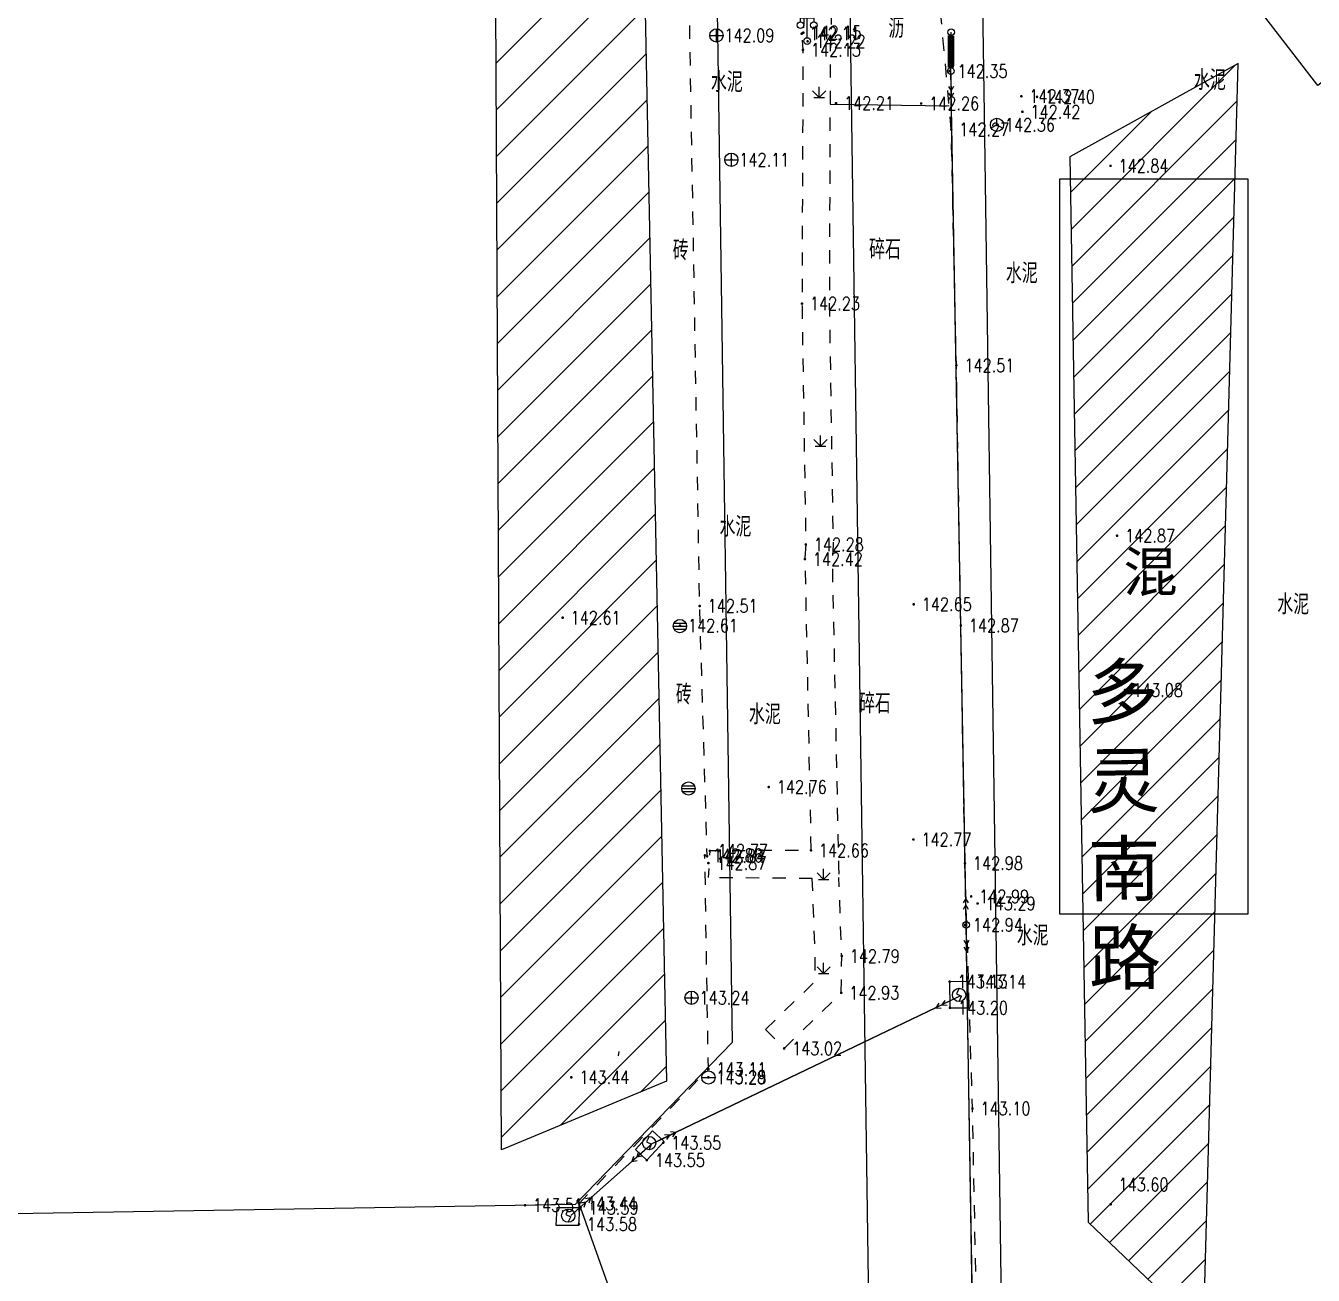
# Model space of a CAD drawing. Extents: x 529262 to 576451, y 2694391 to 2717535.
# Drawn here: x 564681 to 564778, y 2709502.7 to 2709596.9 of the extents above; entities that cross this region are included whole.
import ezdxf
from ezdxf.enums import TextEntityAlignment as Align
from ezdxf.xclip import XClip

# ---------------------------------------------------------------- set-up
doc = ezdxf.new("R2010")
doc.units = 0
doc.header["$XCLIPFRAME"] = 0
doc.linetypes.add('X2', pattern=[10, 8, -2])
doc.linetypes.add('X6', pattern=[2, 1, -1])
doc.layers.add('ASSIST', color=7, linetype='Continuous', plot=False)
for name, color, linetype in [('COMPONENT', 8, 'Continuous'), ('DLSS', 4, 'Continuous'), ('GCD', 8, 'Continuous'), ('GXYZ', 8, 'Continuous'), ('JMD', 8, 'Continuous'), ('PP-COM', 7, 'Continuous'), ('RD-中线', 40, 'Continuous'), ('RD-红线', 7, 'Continuous'), ('RD-路名', 7, 'Continuous'), ('ZBTZ', 8, 'Continuous')]:
    doc.layers.add(name, color=color, linetype=linetype)
doc.layers.add('SXSS', color=5, linetype='Continuous', lineweight=0)
doc.styles.add('HZ', font='rs.shx', dxfattribs={"width": 0.8, "bigfont": 'hztxt.shx'})
doc.styles.add('宋体', font='', dxfattribs={"width": 0.75})
doc.styles.add('黑体', font='simhei.ttf')
doc.styles.get('宋体').set_extended_font_data('SimSun')
doc.linetypes.add('1161', pattern='A,0,[149,AAA.SHX,S=0.15,R=0,X=0,Y=0],-1.6', length=1.6)

# ---------------------------------------------------------------- blocks, each defined once
blk = doc.blocks.new('A$C19FD0107')
at = {"layer": 'RD-中线', "color": 8, "linetype": 'Continuous', "flags": 128}
blk.add_lwpolyline([(-6304.349, 15846.456), (-6276.374, 15793.412, -0.118286), (-6262.53, 15739.157), (-6247.438, 14688.772)], format="xyb", dxfattribs=at)
at = {"layer": 'RD-红线', "color": 8, "linetype": 'Continuous', "flags": 128}
for points in [[(-6264.914, 15208.99), (-6264.843, 15204.098), (-6263.774, 15129.672)], [(-6244.919, 15209.494), (-6244.777, 15199.645), (-6241.851, 14995.965), (-6241.798, 14992.278)], [(-6579.917, 15112.447), (-6275.573, 15117.501)]]:
    blk.add_lwpolyline(points, dxfattribs=at)
at = {"layer": 'RD-红线', "color": 8}
blk.add_lwpolyline([(-6275.573, 15117.501), (-6263.774, 15129.672, 0.413558)], format="xyb", dxfattribs=at)
blk = doc.blocks.new('gc048')
for q in [(-0.87, -0.5), (0, 1), (0.87, -0.5)]:
    blk.add_line((0, 0), q)
blk.add_circle((0, 0), 1)
blk = doc.blocks.new('GC200')
at = {"linetype": 'Continuous', "const_width": 0.2, "flags": 128}
blk.add_lwpolyline([(-0.1, 0, 1), (0.1, 0, 1)], format="xyb", close=True, dxfattribs=at)
blk = doc.blocks.new('gc013a')
at = {"linetype": 'Continuous'}
blk.add_line((0.5, 0), (4, 0), dxfattribs=at)
at = {"linetype": 'Continuous', "flags": 128}
for points in [[(2.31, -0.4), (3, 0), (2.31, 0.4)], [(3.31, -0.4), (4, 0), (3.31, 0.4)]]:
    blk.add_lwpolyline(points, dxfattribs=at)
blk = doc.blocks.new('gc170')
at = {"color": 8, "linetype": 'Continuous'}
blk.add_circle((0, 0), 0.5, dxfattribs=at)
blk = doc.blocks.new('gc050')
for p, q in [((0, 1), (-0.38, 0.18)), ((-0.38, 0.18), (0.38, -0.18)), ((0, -1), (0.38, -0.18))]:
    blk.add_line(p, q)
blk.add_circle((0, 0), 1)
blk = doc.blocks.new('gc124')
at = {"color": 8}
for p, q in [((-1, 1), (0, 0)), ((-0.8, 0), (0.8, 0)), ((0, 0), (0, 1.6)), ((0, 0), (1, 1))]:
    blk.add_line(p, q, dxfattribs=at)
blk = doc.blocks.new('gcbj0102')
for p, q in [((-1, 0), (1, 0)), ((0, -1), (0, 1))]:
    blk.add_line(p, q)
blk.add_circle((0, 0), 1)
blk = doc.blocks.new('gcbj0103')
for p, q in [((-1, 0), (1, 0)), ((-0.9, 0.43), (0.9, 0.43)), ((-0.88, -0.47), (0.88, -0.47))]:
    blk.add_line(p, q)
blk.add_circle((0, 0), 1)
blk = doc.blocks.new('gcbj0101')
blk.add_line((-1, 0), (1, 0))
blk.add_circle((0, 0), 1)
blk = doc.blocks.new('gcbj0118')
for p, q in [((-1, 2.9), (-1, 3.5)), ((-1, 3.5), (1, 3.5)), ((0, 0.5), (0, 3.5)), ((1, 3.5), (1, 2.9))]:
    blk.add_line(p, q)
for centre in [(-1, 2.4), (1, 2.4), (0, 0)]:
    blk.add_circle(centre, 0.5)

msp = doc.modelspace()

# ---------------------------------------------------------------- hatches: boundary and pattern name
at = {"linetype": 'Continuous'}
h = msp.add_hatch(dxfattribs=at)
h.set_pattern_fill('ANSI31', color=8, scale=20, style=0)
h.set_pattern_definition([(45, (0, 0), (-1.767766953, 1.767766953), [])])
h.paths.add_polyline_path([(564716.371, 2709608.553), (564727.665, 2709597.92), (564729.27, 2709517.351), (564716.831, 2709512.19)])
h = msp.add_hatch(dxfattribs=at)
h.set_pattern_fill('ANSI31', color=8, scale=16, style=0)
h.set_pattern_definition([(45, (0, 0), (-1.4142135624, 1.4142135624), [])])
h.paths.add_polyline_path([(564772.364, 2709594.019), (564759.684, 2709586.997), (564761.041, 2709506.732), (564769.748, 2709498.452)])

# ---------------------------------------------------------------- linework, layer by layer
at = {"layer": 'ASSIST', "linetype": 'Continuous', "elevation": 24.553, "flags": 128}
for points in [[(564754.771, 2709373.22), (564753.37, 2709428.462), (564752.671, 2709479.539), (564751.864, 2709529.133), (564750.702, 2709593.456), (564750.73, 2709596.38)], [(564750.702, 2709593.456), (564750.73, 2709596.38)], [(564754.771, 2709373.22), (564753.37, 2709428.462), (564752.671, 2709479.539), (564751.864, 2709529.133), (564750.702, 2709593.456), (564750.73, 2709596.38)], [(564750.702, 2709593.456), (564750.73, 2709596.38)], [(564751.382, 2709523.761), (564728.173, 2709512.644), (564722.071, 2709507.247)], [(564751.382, 2709523.761), (564728.173, 2709512.644), (564722.071, 2709507.247)]]:
    msp.add_lwpolyline(points, dxfattribs=at)
at = {"layer": 'DLSS', "linetype": 'X6', "elevation": 24.553, "flags": 128}
for points in [[(564770.229, 2709488.853), (564759.777, 2709488.994), (564760.001, 2709493.004), (564759.904, 2709499.5), (564752.66, 2709499.241), (564752.335, 2709515.304), (564751.767, 2709533.775), (564751.458, 2709551.68), (564751.123, 2709571.278), (564750.734, 2709589.057), (564749.677, 2709600.809), (564751.789, 2709621.63), (564754.972, 2709625.2), (564757.608, 2709628.349), (564759.7, 2709629.393), (564761.909, 2709629.333), (564777.97, 2709629.061)], [(564718.615, 2709508.019), (564722.685, 2709508.146), (564727.939, 2709513.631), (564732.433, 2709518.269), (564732.167, 2709534.368), (564732.34, 2709534.303), (564731.778, 2709553.158), (564730.978, 2709599.65), (564730.528, 2709617.989), (564730.434, 2709625.458), (564730.208, 2709625.827), (564726.079, 2709628.928), (564703.59, 2709629.134)], [(564741.85, 2709601.949), (564739.81, 2709601.646), (564739.594, 2709596.346), (564739.464, 2709596.27), (564739.558, 2709595.052), (564739.487, 2709575.934), (564739.774, 2709557.79), (564739.705, 2709556.685), (564740.162, 2709534.747), (564732.544, 2709534.71), (564732.428, 2709532.693)], [(564741.85, 2709601.949), (564741.867, 2709601.6), (564741.608, 2709595.231), (564741.616, 2709595.127), (564741.545, 2709575.946), (564741.833, 2709557.742), (564741.764, 2709556.642), (564742.239, 2709533.584), (564742.263, 2709532.7)], [(564740.264, 2709532.624), (564732.428, 2709532.693)], [(564736.748, 2709521.263), (564738.142, 2709519.829), (564742.448, 2709524.017), (564742.485, 2709526.787), (564742.263, 2709532.7)], [(564736.748, 2709521.263), (564740.459, 2709524.873), (564740.484, 2709526.763), (564740.264, 2709532.624)]]:
    msp.add_lwpolyline(points, dxfattribs=at)
at = {"layer": 'DLSS', "linetype": 'X2'}
msp.add_lwpolyline([(564725.649, 2709519.277), (564725.706, 2709519.608)], dxfattribs=at)
msp.add_lwpolyline([(564725.649, 2709519.277), (564725.706, 2709519.608)], dxfattribs=at)
at = {"layer": 'GXYZ', "linetype": 'Continuous'}
for p, q in [((564750.721, 2709595.456, 24.553), (564750.711, 2709594.38, 24.553)), ((564751.828, 2709531.133, 24.553), (564750.738, 2709591.457, 24.553)), ((564752.639, 2709481.539, 24.553), (564751.896, 2709527.134, 24.553)), ((564749.579, 2709522.897, 24.553), (564729.977, 2709513.508, 24.553)), ((564726.675, 2709511.319, 24.553), (564723.569, 2709508.572, 24.553))]:
    msp.add_line(p, q, dxfattribs=at)
at = {"layer": 'GXYZ', "linetype": 'Continuous', "const_width": 0.5, "elevation": 24.553, "flags": 128}
msp.add_lwpolyline([(564750.704, 2709593.706), (564750.727, 2709596.13)], dxfattribs=at)
at = {"layer": 'GXYZ', "linetype": 'Continuous', "elevation": 24.553, "flags": 128}
for points in [[(564752.01, 2709524.851), (564750.614, 2709524.86), (564750.641, 2709522.886), (564752.037, 2709522.877)], [(564727.803, 2709511.415), (564729.09, 2709512.813), (564728.22, 2709513.622), (564726.932, 2709512.224)], [(564722.677, 2709506.526), (564722.75, 2709507.811), (564721.003, 2709507.811), (564720.93, 2709506.526)]]:
    msp.add_lwpolyline(points, close=True, dxfattribs=at)
at = {"layer": 'JMD', "linetype": 'Continuous', "flags": 128}
msp.add_lwpolyline([(564781.789, 2709611.649), (564826.899, 2709612.631), (564827.122, 2709599.537), (564786.424, 2709598.651), (564778.363, 2709592.374), (564770.366, 2709602.744)], close=True, dxfattribs=at)
at = {"layer": 'JMD', "linetype": 'Continuous', "elevation": 24.553, "flags": 128}
for points in [[(564716.371, 2709608.553), (564727.665, 2709597.92), (564729.27, 2709517.351), (564716.831, 2709512.19)], [(564772.364, 2709594.019), (564759.684, 2709586.997), (564761.041, 2709506.732), (564769.748, 2709498.452)]]:
    msp.add_lwpolyline(points, close=True, dxfattribs=at)
at = {"layer": 'JMD', "linetype": 'Continuous'}
msp.add_lwpolyline([(564758.915, 2709585.336), (564773.09, 2709585.336), (564773.09, 2709529.952), (564758.915, 2709529.952)], close=True, dxfattribs=at)
at = {"layer": 'ZBTZ', "linetype": '1161', "elevation": 24.553, "flags": 128}
for points in [[(564741.6, 2709590.965), (564750.573, 2709590.843)], [(564744.527, 2709439.048), (564749.4, 2709441.779), (564746.166, 2709454.217), (564745.382, 2709459.899), (564744.385, 2709471.896), (564744.11, 2709479.182), (564742.226, 2709495.614), (564740.612, 2709496.526), (564727.069, 2709495.87), (564722.685, 2709508.146)]]:
    msp.add_lwpolyline(points, dxfattribs=at)

# ---------------------------------------------------------------- block references
at = {"layer": 'COMPONENT', "linetype": 'Continuous', "xscale": 0.5, "yscale": 0.5}
for name, p in [('gcbj0118', (564739.88, 2709595.713, 24.553)), ('gcbj0102', (564733.037, 2709596.138, 142.094)), ('gcbj0102', (564734.164, 2709586.773, 142.114)), ('gcbj0103', (564730.288, 2709551.646, 24.553)), ('gcbj0103', (564730.929, 2709539.405, 24.553)), ('gcbj0102', (564731.164, 2709523.649, 143.24)), ('gcbj0101', (564732.437, 2709517.641, 24.553))]:
    msp.add_blockref(name, p, dxfattribs=at)
at = {"layer": 'GCD', "linetype": 'Continuous'}
ref = msp.add_blockref('GC200', (564733.037, 2709596.138, 142.094), dxfattribs=dict(at, xscale=0.5, yscale=0.5, zscale=0.5))
ref.add_attrib('height', '142.09', dxfattribs={"linetype": 'Continuous', "height": 1, "style": 'HZ', "width": 0.8}).set_placement((564733.637, 2709596.138, 142.094), align=Align.MIDDLE_LEFT)
ref = msp.add_blockref('GC200', (564739.464, 2709596.27, 142.107), dxfattribs=dict(at, xscale=0.5, yscale=0.5, zscale=0.5))
ref.add_attrib('height', '142.11', dxfattribs={"linetype": 'Continuous', "height": 1, "style": 'HZ', "width": 0.8}).set_placement((564740.064, 2709596.27, 142.107), align=Align.MIDDLE_LEFT)
ref = msp.add_blockref('GC200', (564739.594, 2709596.346, 142.147), dxfattribs=dict(at, xscale=0.5, yscale=0.5, zscale=0.5))
ref.add_attrib('height', '142.15', dxfattribs={"linetype": 'Continuous', "height": 1, "style": 'HZ', "width": 0.8}).set_placement((564740.194, 2709596.346, 142.147), align=Align.MIDDLE_LEFT)
ref = msp.add_blockref('GC200', (564739.558, 2709595.052, 142.126), dxfattribs=dict(at, xscale=0.5, yscale=0.5, zscale=0.5))
ref.add_attrib('height', '142.13', dxfattribs={"linetype": 'Continuous', "height": 1, "style": 'HZ', "width": 0.8}).set_placement((564740.158, 2709595.052, 142.126), align=Align.MIDDLE_LEFT)
ref = msp.add_blockref('GC200', (564739.906, 2709595.688, 142.215), dxfattribs=dict(at, xscale=0.5, yscale=0.5, zscale=0.5))
ref.add_attrib('height', '142.22', dxfattribs={"linetype": 'Continuous', "height": 1, "style": 'HZ', "width": 0.8}).set_placement((564740.506, 2709595.688, 142.215), align=Align.MIDDLE_LEFT)
ref = msp.add_blockref('GC200', (564750.603, 2709593.447, 142.353), dxfattribs=dict(at, xscale=0.5, yscale=0.5, zscale=0.5))
ref.add_attrib('height', '142.35', dxfattribs={"linetype": 'Continuous', "height": 1, "style": 'HZ', "width": 0.8}).set_placement((564751.203, 2709593.447, 142.353), align=Align.MIDDLE_LEFT)
ref = msp.add_blockref('GC200', (564742.054, 2709591.032, 142.206), dxfattribs=dict(at, xscale=0.5, yscale=0.5, zscale=0.5))
ref.add_attrib('height', '142.21', dxfattribs={"linetype": 'Continuous', "height": 1, "style": 'HZ', "width": 0.8}).set_placement((564742.654, 2709591.032, 142.206), align=Align.MIDDLE_LEFT)
ref = msp.add_blockref('GC200', (564748.47, 2709591.007, 142.258), dxfattribs=dict(at, xscale=0.5, yscale=0.5, zscale=0.5))
ref.add_attrib('height', '142.26', dxfattribs={"linetype": 'Continuous', "height": 1, "style": 'HZ', "width": 0.8}).set_placement((564749.07, 2709591.007, 142.258), align=Align.MIDDLE_LEFT)
ref = msp.add_blockref('GC200', (564756.018, 2709591.552, 142.365), dxfattribs=dict(at, xscale=0.5, yscale=0.5, zscale=0.5))
ref.add_attrib('height', '142.37', dxfattribs={"linetype": 'Continuous', "height": 1, "style": 'HZ', "width": 0.8}).set_placement((564756.618, 2709591.552, 142.365), align=Align.MIDDLE_LEFT)
ref = msp.add_blockref('GC200', (564757.197, 2709591.507, 142.401), dxfattribs=dict(at, xscale=0.5, yscale=0.5, zscale=0.5))
ref.add_attrib('height', '142.40', dxfattribs={"linetype": 'Continuous', "height": 1, "style": 'HZ', "width": 0.8}).set_placement((564757.797, 2709591.507, 142.401), align=Align.MIDDLE_LEFT)
ref = msp.add_blockref('GC200', (564756.096, 2709590.382, 142.415), dxfattribs=dict(at, xscale=0.5, yscale=0.5, zscale=0.5))
ref.add_attrib('height', '142.42', dxfattribs={"linetype": 'Continuous', "height": 1, "style": 'HZ', "width": 0.8}).set_placement((564756.696, 2709590.382, 142.415), align=Align.MIDDLE_LEFT)
ref = msp.add_blockref('GC200', (564750.734, 2709589.057, 142.273), dxfattribs=dict(at, xscale=0.5, yscale=0.5, zscale=0.5))
ref.add_attrib('height', '142.27', dxfattribs={"linetype": 'Continuous', "height": 1, "style": 'HZ', "width": 0.8}).set_placement((564751.334, 2709589.057, 142.273), align=Align.MIDDLE_LEFT)
ref = msp.add_blockref('GC200', (564754.181, 2709589.397, 142.364), dxfattribs=dict(at, xscale=0.5, yscale=0.5, zscale=0.5))
ref.add_attrib('height', '142.36', dxfattribs={"linetype": 'Continuous', "height": 1, "style": 'HZ', "width": 0.8}).set_placement((564754.781, 2709589.397, 142.364), align=Align.MIDDLE_LEFT)
ref = msp.add_blockref('GC200', (564734.164, 2709586.773, 142.114), dxfattribs=dict(at, xscale=0.5, yscale=0.5, zscale=0.5))
ref.add_attrib('height', '142.11', dxfattribs={"linetype": 'Continuous', "height": 1, "style": 'HZ', "width": 0.8}).set_placement((564734.764, 2709586.773, 142.114), align=Align.MIDDLE_LEFT)
ref = msp.add_blockref('GC200', (564762.737, 2709586.311, 142.843), dxfattribs=dict(at, xscale=0.5, yscale=0.5, zscale=0.5))
ref.add_attrib('height', '142.84', dxfattribs={"linetype": 'Continuous', "height": 1, "style": 'HZ', "width": 0.8}).set_placement((564763.337, 2709586.311, 142.843), align=Align.MIDDLE_LEFT)
ref = msp.add_blockref('GC200', (564739.487, 2709575.934, 142.232), dxfattribs=dict(at, xscale=0.5, yscale=0.5, zscale=0.5))
ref.add_attrib('height', '142.23', dxfattribs={"linetype": 'Continuous', "height": 1, "style": 'HZ', "width": 0.8}).set_placement((564740.087, 2709575.934, 142.232), align=Align.MIDDLE_LEFT)
ref = msp.add_blockref('GC200', (564751.123, 2709571.278, 142.505), dxfattribs=dict(at, xscale=0.5, yscale=0.5, zscale=0.5))
ref.add_attrib('height', '142.51', dxfattribs={"linetype": 'Continuous', "height": 1, "style": 'HZ', "width": 0.8}).set_placement((564751.723, 2709571.278, 142.505), align=Align.MIDDLE_LEFT)
ref = msp.add_blockref('GC200', (564763.236, 2709558.452, 142.874), dxfattribs=dict(at, xscale=0.5, yscale=0.5, zscale=0.5))
ref.add_attrib('height', '142.87', dxfattribs={"linetype": 'Continuous', "height": 1, "style": 'HZ', "width": 0.8}).set_placement((564763.836, 2709558.452, 142.874), align=Align.MIDDLE_LEFT)
ref = msp.add_blockref('GC200', (564739.774, 2709557.79, 142.276), dxfattribs=dict(at, xscale=0.5, yscale=0.5, zscale=0.5))
ref.add_attrib('height', '142.28', dxfattribs={"linetype": 'Continuous', "height": 1, "style": 'HZ', "width": 0.8}).set_placement((564740.374, 2709557.79, 142.276), align=Align.MIDDLE_LEFT)
ref = msp.add_blockref('GC200', (564739.705, 2709556.685, 142.421), dxfattribs=dict(at, xscale=0.5, yscale=0.5, zscale=0.5))
ref.add_attrib('height', '142.42', dxfattribs={"linetype": 'Continuous', "height": 1, "style": 'HZ', "width": 0.8}).set_placement((564740.305, 2709556.685, 142.421), align=Align.MIDDLE_LEFT)
ref = msp.add_blockref('GC200', (564731.778, 2709553.158, 142.512), dxfattribs=dict(at, xscale=0.5, yscale=0.5, zscale=0.5))
ref.add_attrib('height', '142.51', dxfattribs={"linetype": 'Continuous', "height": 1, "style": 'HZ', "width": 0.8}).set_placement((564732.378, 2709553.158, 142.512), align=Align.MIDDLE_LEFT)
ref = msp.add_blockref('GC200', (564747.908, 2709553.282, 142.654), dxfattribs=dict(at, xscale=0.5, yscale=0.5, zscale=0.5))
ref.add_attrib('height', '142.65', dxfattribs={"linetype": 'Continuous', "height": 1, "style": 'HZ', "width": 0.8}).set_placement((564748.508, 2709553.282, 142.654), align=Align.MIDDLE_LEFT)
ref = msp.add_blockref('GC200', (564721.453, 2709552.273, 142.606), dxfattribs=dict(at, xscale=0.5, yscale=0.5, zscale=0.5))
ref.add_attrib('height', '142.61', dxfattribs={"linetype": 'Continuous', "height": 1, "style": 'HZ', "width": 0.8}).set_placement((564722.053, 2709552.273, 142.606), align=Align.MIDDLE_LEFT)
ref = msp.add_blockref('GC200', (564730.293, 2709551.674, 142.606), dxfattribs=dict(at, xscale=0.5, yscale=0.5, zscale=0.5))
ref.add_attrib('height', '142.61', dxfattribs={"linetype": 'Continuous', "height": 1, "style": 'HZ', "width": 0.8}).set_placement((564730.893, 2709551.674, 142.606), align=Align.MIDDLE_LEFT)
ref = msp.add_blockref('GC200', (564751.458, 2709551.68, 142.873), dxfattribs=dict(at, xscale=0.5, yscale=0.5, zscale=0.5))
ref.add_attrib('height', '142.87', dxfattribs={"linetype": 'Continuous', "height": 1, "style": 'HZ', "width": 0.8}).set_placement((564752.058, 2709551.68, 142.873), align=Align.MIDDLE_LEFT)
ref = msp.add_blockref('GC200', (564763.827, 2709546.825, 143.079), dxfattribs=dict(at, xscale=0.5, yscale=0.5, zscale=0.5))
ref.add_attrib('height', '143.08', dxfattribs={"linetype": 'Continuous', "height": 1, "style": 'HZ', "width": 0.8}).set_placement((564764.427, 2709546.825, 143.079), align=Align.MIDDLE_LEFT)
ref = msp.add_blockref('GC200', (564736.985, 2709539.52, 142.755), dxfattribs=dict(at, xscale=0.5, yscale=0.5, zscale=0.5))
ref.add_attrib('height', '142.76', dxfattribs={"linetype": 'Continuous', "height": 1, "style": 'HZ', "width": 0.8}).set_placement((564737.585, 2709539.52, 142.755), align=Align.MIDDLE_LEFT)
ref = msp.add_blockref('GC200', (564732.544, 2709534.71, 142.77), dxfattribs=dict(at, xscale=0.5, yscale=0.5, zscale=0.5))
ref.add_attrib('height', '142.77', dxfattribs={"linetype": 'Continuous', "height": 1, "style": 'HZ', "width": 0.8}).set_placement((564733.144, 2709534.71, 142.77), align=Align.MIDDLE_LEFT)
ref = msp.add_blockref('GC200', (564740.162, 2709534.747, 142.664), dxfattribs=dict(at, xscale=0.5, yscale=0.5, zscale=0.5))
ref.add_attrib('height', '142.66', dxfattribs={"linetype": 'Continuous', "height": 1, "style": 'HZ', "width": 0.8}).set_placement((564740.762, 2709534.747, 142.664), align=Align.MIDDLE_LEFT)
ref = msp.add_blockref('GC200', (564747.882, 2709535.567, 142.771), dxfattribs=dict(at, xscale=0.5, yscale=0.5, zscale=0.5))
ref.add_attrib('height', '142.77', dxfattribs={"linetype": 'Continuous', "height": 1, "style": 'HZ', "width": 0.8}).set_placement((564748.482, 2709535.567, 142.771), align=Align.MIDDLE_LEFT)
ref = msp.add_blockref('GC200', (564732.167, 2709534.368, 142.857), dxfattribs=dict(at, xscale=0.5, yscale=0.5, zscale=0.5))
ref.add_attrib('height', '142.86', dxfattribs={"linetype": 'Continuous', "height": 1, "style": 'HZ', "width": 0.8}).set_placement((564732.767, 2709534.368, 142.857), align=Align.MIDDLE_LEFT)
ref = msp.add_blockref('GC200', (564732.34, 2709534.303, 142.838), dxfattribs=dict(at, xscale=0.5, yscale=0.5, zscale=0.5))
ref.add_attrib('height', '142.84', dxfattribs={"linetype": 'Continuous', "height": 1, "style": 'HZ', "width": 0.8}).set_placement((564732.94, 2709534.303, 142.838), align=Align.MIDDLE_LEFT)
ref = msp.add_blockref('GC200', (564732.434, 2709533.786, 142.867), dxfattribs=dict(at, xscale=0.5, yscale=0.5, zscale=0.5))
ref.add_attrib('height', '142.87', dxfattribs={"linetype": 'Continuous', "height": 1, "style": 'HZ', "width": 0.8}).set_placement((564733.034, 2709533.786, 142.867), align=Align.MIDDLE_LEFT)
ref = msp.add_blockref('GC200', (564751.767, 2709533.775, 142.975), dxfattribs=dict(at, xscale=0.5, yscale=0.5, zscale=0.5))
ref.add_attrib('height', '142.98', dxfattribs={"linetype": 'Continuous', "height": 1, "style": 'HZ', "width": 0.8}).set_placement((564752.367, 2709533.775, 142.975), align=Align.MIDDLE_LEFT)
ref = msp.add_blockref('GC200', (564752.236, 2709531.277, 142.993), dxfattribs=dict(at, xscale=0.5, yscale=0.5, zscale=0.5))
ref.add_attrib('height', '142.99', dxfattribs={"linetype": 'Continuous', "height": 1, "style": 'HZ', "width": 0.8}).set_placement((564752.836, 2709531.277, 142.993), align=Align.MIDDLE_LEFT)
ref = msp.add_blockref('GC200', (564752.72, 2709530.746, 143.285), dxfattribs=dict(at, xscale=0.5, yscale=0.5, zscale=0.5))
ref.add_attrib('height', '143.29', dxfattribs={"linetype": 'Continuous', "height": 1, "style": 'HZ', "width": 0.8}).set_placement((564753.32, 2709530.746, 143.285), align=Align.MIDDLE_LEFT)
ref = msp.add_blockref('GC200', (564751.764, 2709529.133, 142.941), dxfattribs=dict(at, xscale=0.5, yscale=0.5, zscale=0.5))
ref.add_attrib('height', '142.94', dxfattribs={"linetype": 'Continuous', "height": 1, "style": 'HZ', "width": 0.8}).set_placement((564752.364, 2709529.133, 142.941), align=Align.MIDDLE_LEFT)
ref = msp.add_blockref('GC200', (564742.485, 2709526.787, 142.791), dxfattribs=dict(at, xscale=0.5, yscale=0.5, zscale=0.5))
ref.add_attrib('height', '142.79', dxfattribs={"linetype": 'Continuous', "height": 1, "style": 'HZ', "width": 0.8}).set_placement((564743.085, 2709526.787, 142.791), align=Align.MIDDLE_LEFT)
ref = msp.add_blockref('GC200', (564742.448, 2709524.017, 142.93), dxfattribs=dict(at, xscale=0.5, yscale=0.5, zscale=0.5))
ref.add_attrib('height', '142.93', dxfattribs={"linetype": 'Continuous', "height": 1, "style": 'HZ', "width": 0.8}).set_placement((564743.048, 2709524.017, 142.93), align=Align.MIDDLE_LEFT)
ref = msp.add_blockref('GC200', (564750.614, 2709524.86, 143.134), dxfattribs=dict(at, xscale=0.5, yscale=0.5, zscale=0.5))
ref.add_attrib('height', '143.13', dxfattribs={"linetype": 'Continuous', "height": 1, "style": 'HZ', "width": 0.8}).set_placement((564751.214, 2709524.86, 143.134), align=Align.MIDDLE_LEFT)
ref = msp.add_blockref('GC200', (564752.01, 2709524.851, 143.138), dxfattribs=dict(at, xscale=0.5, yscale=0.5, zscale=0.5))
ref.add_attrib('height', '143.14', dxfattribs={"linetype": 'Continuous', "height": 1, "style": 'HZ', "width": 0.8}).set_placement((564752.61, 2709524.851, 143.138), align=Align.MIDDLE_LEFT)
ref = msp.add_blockref('GC200', (564731.164, 2709523.649, 143.24), dxfattribs=dict(at, xscale=0.5, yscale=0.5, zscale=0.5))
ref.add_attrib('height', '143.24', dxfattribs={"linetype": 'Continuous', "height": 1, "style": 'HZ', "width": 0.8}).set_placement((564731.764, 2709523.649, 143.24), align=Align.MIDDLE_LEFT)
ref = msp.add_blockref('GC200', (564750.641, 2709522.886, 143.199), dxfattribs=dict(at, xscale=0.5, yscale=0.5, zscale=0.5))
ref.add_attrib('height', '143.20', dxfattribs={"linetype": 'Continuous', "height": 1, "style": 'HZ', "width": 0.8}).set_placement((564751.241, 2709522.886, 143.199), align=Align.MIDDLE_LEFT)
ref = msp.add_blockref('GC200', (564738.142, 2709519.829, 143.022), dxfattribs=dict(at, xscale=0.5, yscale=0.5, zscale=0.5))
ref.add_attrib('height', '143.02', dxfattribs={"linetype": 'Continuous', "height": 1, "style": 'HZ', "width": 0.8}).set_placement((564738.742, 2709519.829, 143.022), align=Align.MIDDLE_LEFT)
ref = msp.add_blockref('GC200', (564732.433, 2709518.269, 143.107), dxfattribs=dict(at, xscale=0.5, yscale=0.5, zscale=0.5))
ref.add_attrib('height', '143.11', dxfattribs={"linetype": 'Continuous', "height": 1, "style": 'HZ', "width": 0.8}).set_placement((564733.033, 2709518.269, 143.107), align=Align.MIDDLE_LEFT)
ref = msp.add_blockref('GC200', (564722.108, 2709517.653, 143.441), dxfattribs=dict(at, xscale=0.5, yscale=0.5, zscale=0.5))
ref.add_attrib('height', '143.44', dxfattribs={"linetype": 'Continuous', "height": 1, "style": 'HZ', "width": 0.8}).set_placement((564722.708, 2709517.653, 143.441), align=Align.MIDDLE_LEFT)
ref = msp.add_blockref('GC200', (564732.424, 2709517.648, 143.289), dxfattribs=dict(at, xscale=0.5, yscale=0.5, zscale=0.5))
ref.add_attrib('height', '143.29', dxfattribs={"linetype": 'Continuous', "height": 1, "style": 'HZ', "width": 0.8}).set_placement((564733.024, 2709517.648, 143.289), align=Align.MIDDLE_LEFT)
ref = msp.add_blockref('GC200', (564732.427, 2709517.658, 143.276), dxfattribs=dict(at, xscale=0.5, yscale=0.5, zscale=0.5))
ref.add_attrib('height', '143.28', dxfattribs={"linetype": 'Continuous', "height": 1, "style": 'HZ', "width": 0.8}).set_placement((564733.027, 2709517.658, 143.276), align=Align.MIDDLE_LEFT)
ref = msp.add_blockref('GC200', (564752.335, 2709515.304, 143.099), dxfattribs=dict(at, xscale=0.5, yscale=0.5, zscale=0.5))
ref.add_attrib('height', '143.10', dxfattribs={"linetype": 'Continuous', "height": 1, "style": 'HZ', "width": 0.8}).set_placement((564752.935, 2709515.304, 143.099), align=Align.MIDDLE_LEFT)
ref = msp.add_blockref('GC200', (564729.029, 2709512.721, 143.547), dxfattribs=dict(at, xscale=0.5, yscale=0.5, zscale=0.5))
ref.add_attrib('height', '143.55', dxfattribs={"linetype": 'Continuous', "height": 1, "style": 'HZ', "width": 0.8}).set_placement((564729.629, 2709512.721, 143.547), align=Align.MIDDLE_LEFT)
ref = msp.add_blockref('GC200', (564727.794, 2709511.409, 143.554), dxfattribs=dict(at, xscale=0.5, yscale=0.5, zscale=0.5))
ref.add_attrib('height', '143.55', dxfattribs={"linetype": 'Continuous', "height": 1, "style": 'HZ', "width": 0.8}).set_placement((564728.394, 2709511.409, 143.554), align=Align.MIDDLE_LEFT)
ref = msp.add_blockref('GC200', (564762.753, 2709508.09, 143.601), dxfattribs=dict(at, xscale=0.5, yscale=0.5, zscale=0.5))
ref.add_attrib('height', '143.60', dxfattribs={"linetype": 'Continuous', "height": 1, "style": 'HZ', "width": 0.8}).set_placement((564763.342, 2709509.569, 143.601), align=Align.MIDDLE_LEFT)
ref = msp.add_blockref('GC200', (564718.615, 2709508.019, 143.507), dxfattribs=dict(at, xscale=0.5, yscale=0.5, zscale=0.5))
ref.add_attrib('height', '143.51', dxfattribs={"linetype": 'Continuous', "height": 1, "style": 'HZ', "width": 0.8}).set_placement((564719.215, 2709508.019, 143.507), align=Align.MIDDLE_LEFT)
ref = msp.add_blockref('GC200', (564722.685, 2709508.146, 143.44), dxfattribs=dict(at, xscale=0.5, yscale=0.5, zscale=0.5))
ref.add_attrib('height', '143.44', dxfattribs={"linetype": 'Continuous', "height": 1, "style": 'HZ', "width": 0.8}).set_placement((564723.285, 2709508.146, 143.44), align=Align.MIDDLE_LEFT)
ref = msp.add_blockref('GC200', (564722.801, 2709507.831, 143.592), dxfattribs=dict(at, xscale=0.5, yscale=0.5, zscale=0.5))
ref.add_attrib('height', '143.59', dxfattribs={"linetype": 'Continuous', "height": 1, "style": 'HZ', "width": 0.8}).set_placement((564723.401, 2709507.831, 143.592), align=Align.MIDDLE_LEFT)
ref = msp.add_blockref('GC200', (564722.679, 2709506.582, 143.583), dxfattribs=dict(at, xscale=0.5, yscale=0.5, zscale=0.5))
ref.add_attrib('height', '143.58', dxfattribs={"linetype": 'Continuous', "height": 1, "style": 'HZ', "width": 0.8}).set_placement((564723.279, 2709506.582, 143.583), align=Align.MIDDLE_LEFT)
at = {"layer": 'GXYZ', "linetype": 'Continuous', "xscale": 0.5, "yscale": 0.5}
for name, p in [('gc170', (564750.73, 2709596.38, 24.553)), ('gc170', (564750.73, 2709596.38, 24.553)), ('gc170', (564750.702, 2709593.456, 24.553)), ('gc170', (564750.702, 2709593.456, 24.553)), ('gc048', (564754.181, 2709589.397, 142.364)), ('gc170', (564751.864, 2709529.133, 24.553)), ('gc050', (564751.327, 2709523.858, 24.553)), ('gc050', (564727.968, 2709512.701, 24.553)), ('gc050', (564721.873, 2709507.23, 24.553))]:
    msp.add_blockref(name, p, dxfattribs=at)
at = {"layer": 'GXYZ', "linetype": 'Continuous'}
for p, xscale, yscale, rotation in [((564750.702, 2709593.456, 24.553), 0.5000000001090483, 0.5000000001090483, 271.0348215938471), ((564751.864, 2709529.133, 24.553), 0.5000000001090483, 0.5000000001090483, 91.03482159384713), ((564751.864, 2709529.133, 24.553), 0.5000000002235246, 0.5000000002235246, 270.9327006023441), ((564751.382, 2709523.761, 24.553), 0.5000000000505572, 0.5000000000505572, 205.5934078813474), ((564728.173, 2709512.644, 24.553), 0.5000000000505572, 0.5000000000505572, 25.59340788134739), ((564728.173, 2709512.644, 24.553), 0.499999999976695, 0.499999999976695, 221.4936825399092), ((564722.071, 2709507.247, 24.553), 0.499999999976695, 0.499999999976695, 41.49368253990925)]:
    msp.add_blockref('gc013a', p, dxfattribs=dict(at, xscale=xscale, yscale=yscale, rotation=rotation))
at = {"layer": 'PP-COM'}
ref = msp.add_blockref('A$C19FD0107', (570997.993, 2694390.603), dxfattribs=at)
XClip(ref).set_block_clipping_path([(-9366.4383134884, 14428.6043910822), (-3328.4480743363, 17452.7484863754)])
at = {"layer": 'ZBTZ', "linetype": 'Continuous', "xscale": 0.5, "yscale": 0.5}
for p in [(564740.787, 2709591.451, 24.553), (564740.887, 2709565.205, 24.553), (564741.12, 2709532.55, 24.553), (564741.12, 2709525.485, 24.553)]:
    msp.add_blockref('gc124', p, dxfattribs=at)

# ---------------------------------------------------------------- texts
at = {"layer": 'DLSS', "color": 8, "linetype": 'Continuous', "style": 'HZ', "width": 0.8}
for s, p in [('沥', (564746.597, 2709596.736, 24.553)), ('水泥', (564733.824, 2709592.698, 24.553)), ('水泥', (564770.22, 2709592.848)), ('水泥', (564756.051, 2709578.295, 24.553)), ('水泥', (564734.47, 2709559.203, 24.553)), ('水泥', (564776.505, 2709553.35)), ('水泥', (564736.692, 2709545.068, 24.553)), ('水泥', (564756.873, 2709528.405, 24.553))]:
    msp.add_text(s, height=1.5, dxfattribs=at).set_placement(p, align=Align.MIDDLE)
at = {"layer": 'JMD', "linetype": 'Continuous', "style": 'HZ', "width": 0.8}
for p in [(564730.347, 2709580.018, 24.553), (564730.582, 2709546.563, 24.553)]:
    msp.add_text('砖', height=1.5, dxfattribs=at).set_placement(p, align=Align.MIDDLE)
at = {"layer": 'JMD', "linetype": 'Continuous', "style": '宋体'}
msp.add_text('混', height=3, dxfattribs=at).set_placement((564767.794, 2709555.737), align=Align.MIDDLE_RIGHT)
at = {"layer": 'RD-路名', "color": 7, "insert": (564760.912, 2709548.669), "char_height": 4, "width": 50.99419, "attachment_point": 1, "rotation": 0.48424, "style": '黑体'}
msp.add_mtext('多\\P灵\\P南\\P路', dxfattribs=at)
at = {"layer": 'SXSS', "color": 8, "linetype": 'Continuous', "style": 'HZ', "width": 0.8}
for p in [(564745.741, 2709580.093, 24.553), (564744.98, 2709545.899, 24.553)]:
    msp.add_text('碎石', height=1.5, dxfattribs=at).set_placement(p, align=Align.MIDDLE)

doc.saveas('drawing.dxf')
